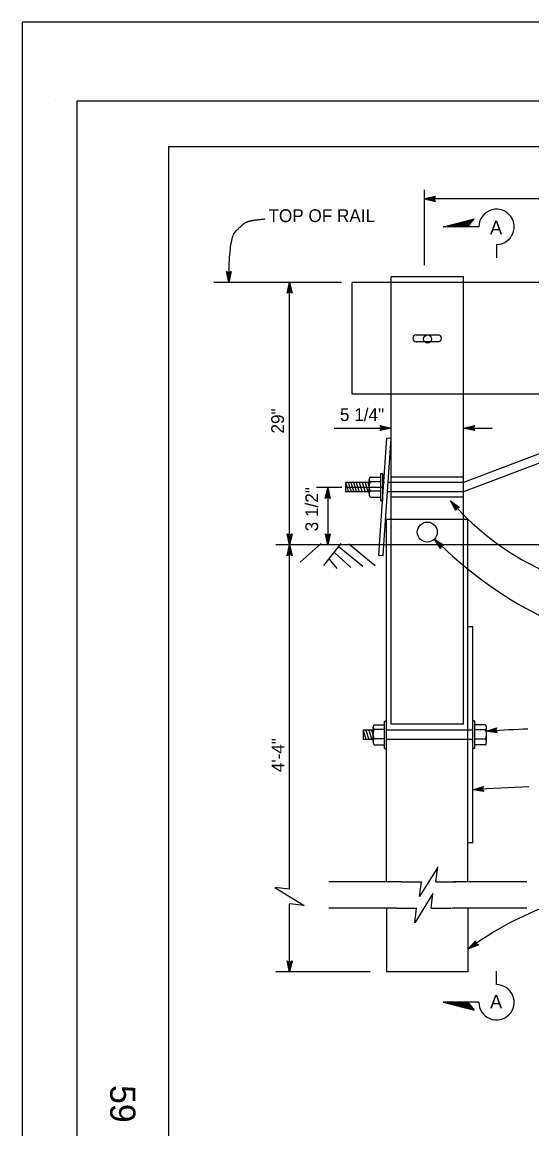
# Model space of a CAD drawing. Extents: x -893 to 867, y -474 to 712.
# Drawn here: x -893 to -615, y 107 to 712 of the extents above; entities that cross this region are included whole.
import ezdxf

# ---------------------------------------------------------------- set-up
doc = ezdxf.new("R2010")
doc.units = 0
for name, color, linetype in [('10 Sheet Format', 7, 'Continuous'), ('22 Misc Cnst Det', 7, 'Continuous'), ('56 Stage 3 Anno', 7, 'Continuous'), ('57 Undefined', 7, 'Continuous'), ('59 Sndwall Anno', 7, 'Continuous'), ('60 Nongeo Data', 7, 'Continuous')]:
    doc.layers.add(name, color=color, linetype=linetype)

msp = doc.modelspace()

# ---------------------------------------------------------------- linework, layer by layer
at = {"layer": '10 Sheet Format'}
for p, q in [((-875.41, 668.96), (-875.41, 668.96)), ((-813.45, 643.96), (811.55, 643.96)), ((-813.45, 643.96), (-813.45, -406.04))]:
    msp.add_line(p, q, dxfattribs=at)
for points in [[(-893.45, -474.04), (866.55, -474.04), (866.55, 711.96), (-893.45, 711.96)], [(-863.43, 668.96), (836.57, 668.96), (836.57, -431.04), (-863.43, -431.04)], [(-863.43, 668.96), (836.57, 668.96), (836.57, -431.04), (-863.43, -431.04)]]:
    msp.add_lwpolyline(points, close=True, dxfattribs=at)
at = {"layer": '22 Misc Cnst Det'}
for p, q in [((-663.41, 600.03), (-646.36, 604.38)), ((-643.87, 600.03), (-663.41, 600.03)), ((-662.01, 600.03), (-646.72, 603.93)), ((-660.61, 600.03), (-647.09, 603.48)), ((-659.2, 600.03), (-647.45, 603.02)), ((-657.8, 600.03), (-647.82, 602.57)), ((-656.4, 600.03), (-648.18, 602.12)), ((-655, 600.03), (-648.55, 601.67)), ((-653.59, 600.03), (-648.91, 601.22)), ((-652.19, 600.03), (-649.28, 600.77)), ((-650.79, 600.03), (-649.64, 600.32)), ((-649.88, 600.03), (-646.36, 604.38)), ((-634.23, 590.38), (-634.23, 583.05)), ((-634.23, 185.7), (-634.23, 193.03)), ((-663.41, 176.05), (-646.36, 171.7)), ((-643.87, 176.05), (-663.41, 176.05)), ((-662.01, 176.05), (-646.72, 172.16)), ((-660.61, 176.05), (-647.09, 172.61)), ((-659.2, 176.05), (-647.45, 173.06)), ((-657.8, 176.05), (-647.82, 173.51)), ((-656.4, 176.05), (-648.18, 173.96)), ((-655, 176.05), (-648.55, 174.41)), ((-653.59, 176.05), (-648.91, 174.86)), ((-652.19, 176.05), (-649.28, 175.31)), ((-650.79, 176.05), (-649.64, 175.76)), ((-649.88, 176.05), (-646.36, 171.7))]:
    msp.add_line(p, q, dxfattribs=at)
for centre, start, end in [((-634.23, 600.03), 269.99947, 179.99996), ((-634.23, 176.05), 180.00004, 90.00053)]:
    msp.add_arc(centre, 9.64, start, end, dxfattribs=at)
at = {"layer": '56 Stage 3 Anno'}
for p, q in [((-673.55, 579.16), (-673.55, 620.27)), ((-667.55, 616.61), (-673.55, 615.27)), ((-673.55, 615.27), (-673.55, 615.27)), ((-673.55, 615.27), (-667.55, 613.94)), ((-293.61, 615.27), (-673.55, 615.27)), ((-667.77, 616.25), (-672.17, 615.27)), ((-672.16, 615.26), (-667.79, 614.3)), ((-668, 615.89), (-670.79, 615.27)), ((-670.79, 615.27), (-667.96, 614.64)), ((-668.18, 615.55), (-669.41, 615.27)), ((-669.41, 615.27), (-668.2, 615)), ((-668.35, 615.27), (-667.55, 616.61)), ((-667.55, 613.94), (-668.35, 615.27)), ((-667.55, 616.61), (-667.55, 616.61)), ((-667.55, 613.94), (-667.55, 613.94)), ((-718.93, 569.69), (-788.62, 569.69)), ((-748.63, 563.69), (-747.29, 569.69)), ((-747.29, 569.69), (-747.29, 569.69)), ((-747.29, 569.69), (-745.96, 563.69)), ((-747.29, 426.2), (-747.29, 569.69)), ((-747.29, 564.49), (-748.63, 563.69)), ((-748.63, 563.69), (-748.63, 563.69)), ((-748.27, 563.91), (-747.29, 568.31)), ((-747.91, 564.14), (-747.29, 566.93)), ((-747.57, 564.32), (-747.29, 565.55)), ((-747.29, 566.93), (-746.66, 564.11)), ((-747.29, 565.55), (-747.02, 564.34)), ((-745.96, 563.69), (-747.29, 564.49)), ((-747.28, 568.3), (-746.32, 563.93)), ((-745.96, 563.69), (-745.96, 563.69)), ((-696.99, 490.04), (-697.79, 491.38)), ((-697.79, 491.38), (-697.79, 491.38)), ((-697.79, 491.38), (-691.79, 490.04)), ((-697.57, 491.02), (-693.17, 490.04)), ((-697.34, 490.66), (-694.55, 490.04)), ((-697.16, 490.31), (-695.93, 490.04)), ((-652.21, 490.04), (-646.21, 491.37)), ((-650.82, 490.04), (-646.44, 491.01)), ((-649.44, 490.04), (-646.62, 490.66)), ((-648.06, 490.03), (-646.85, 490.3)), ((-646.21, 491.37), (-647.01, 490.04)), ((-646.21, 491.37), (-646.21, 491.37)), ((-722.92, 490.04), (-691.86, 490.04)), ((-691.79, 490.04), (-697.79, 488.71)), ((-697.79, 488.71), (-696.99, 490.04)), ((-697.79, 488.71), (-697.79, 488.71)), ((-693.18, 490.03), (-697.56, 489.07)), ((-694.55, 490.04), (-697.38, 489.41)), ((-695.93, 490.04), (-697.14, 489.77)), ((-691.79, 490.04), (-691.79, 490.04)), ((-646.21, 488.7), (-652.21, 490.04)), ((-652.21, 490.04), (-652.21, 490.04)), ((-652.21, 490.04), (-636.56, 490.04)), ((-646.42, 489.05), (-650.83, 490.04)), ((-646.66, 489.41), (-649.44, 490.04)), ((-646.83, 489.76), (-648.06, 490.03)), ((-647.01, 490.04), (-646.21, 488.7)), ((-646.21, 488.7), (-646.21, 488.7)), ((-718.8, 457.57), (-732.63, 457.57)), ((-727.77, 451.41), (-726.43, 457.41)), ((-727.41, 451.63), (-726.43, 456.03)), ((-727.05, 451.86), (-726.43, 454.65)), ((-726.43, 457.57), (-726.43, 426.2)), ((-726.43, 457.41), (-726.43, 457.41)), ((-726.43, 457.41), (-725.1, 451.41)), ((-726.43, 454.65), (-725.8, 451.82)), ((-726.42, 456.02), (-725.46, 451.65)), ((-716.73, 457.71), (-696.33, 457.71)), ((-726.43, 452.21), (-727.77, 451.41)), ((-727.77, 451.41), (-727.77, 451.41)), ((-726.7, 452.04), (-726.43, 453.27)), ((-726.43, 453.27), (-726.16, 452.06)), ((-725.1, 451.41), (-726.43, 452.21)), ((-725.1, 451.41), (-725.1, 451.41)), ((-656.45, 444.85), (-659.34, 450.28)), ((-659.34, 450.28), (-659.34, 450.28)), ((-659.34, 450.28), (-654.42, 446.59)), ((-656.32, 445.25), (-658.44, 449.23)), ((-658.43, 449.22), (-654.85, 446.54)), ((-656.2, 445.66), (-657.54, 448.18)), ((-657.54, 448.18), (-655.23, 446.44)), ((-656.05, 446.02), (-656.64, 447.13)), ((-656.64, 447.13), (-655.65, 446.39)), ((-655.95, 446.33), (-656.45, 444.85)), ((-656.45, 444.85), (-656.45, 444.85)), ((-654.42, 446.59), (-655.95, 446.33)), ((-654.42, 446.59), (-654.42, 446.59)), ((-747.29, 426.2), (-748.62, 432.2)), ((-748.62, 432.2), (-748.62, 432.2)), ((-748.62, 432.2), (-747.29, 431.4)), ((-747.29, 427.59), (-748.26, 431.96)), ((-747.29, 428.96), (-747.91, 431.79)), ((-747.28, 430.34), (-747.55, 431.55)), ((-747.29, 431.4), (-745.95, 432.2)), ((-745.95, 432.2), (-747.29, 426.2)), ((-746.3, 431.98), (-747.29, 427.58)), ((-746.66, 431.75), (-747.29, 428.96)), ((-747.01, 431.57), (-747.28, 430.34)), ((-745.95, 432.2), (-745.95, 432.2)), ((-726.43, 426.2), (-727.76, 432.2)), ((-727.76, 432.2), (-727.76, 432.2)), ((-727.76, 432.2), (-726.43, 431.4)), ((-726.43, 427.59), (-727.4, 431.96)), ((-726.42, 428.96), (-727.05, 431.79)), ((-726.42, 430.34), (-726.69, 431.55)), ((-726.43, 431.4), (-725.09, 432.2)), ((-725.09, 432.2), (-726.43, 426.2)), ((-725.44, 431.98), (-726.43, 427.58)), ((-725.8, 431.75), (-726.42, 428.96)), ((-726.15, 431.57), (-726.42, 430.34)), ((-725.09, 432.2), (-725.09, 432.2)), ((-748.63, 420.2), (-747.29, 426.2)), ((-748.27, 420.42), (-747.29, 424.82)), ((-747.29, 426.2), (-747.29, 426.2)), ((-747.29, 426.2), (-747.29, 426.2)), ((-747.29, 426.2), (-745.96, 420.2)), ((-747.29, 237.88), (-747.29, 426.2)), ((-747.28, 424.81), (-746.32, 420.43)), ((-726.43, 426.2), (-726.43, 426.2)), ((-664.82, 424.12), (-668.11, 429.32)), ((-668.11, 429.32), (-668.11, 429.32)), ((-668.11, 429.32), (-662.93, 426.01)), ((-664.72, 424.53), (-667.14, 428.34)), ((-667.12, 428.33), (-663.35, 425.92)), ((-664.63, 424.95), (-666.16, 427.36)), ((-666.16, 427.36), (-663.72, 425.8)), ((-664.51, 425.31), (-665.19, 426.38)), ((-665.19, 426.38), (-664.14, 425.71)), ((-664.44, 425.63), (-664.82, 424.12)), ((-664.82, 424.12), (-664.82, 424.12)), ((-662.93, 426.01), (-664.44, 425.63)), ((-662.93, 426.01), (-662.93, 426.01)), ((-747.29, 421), (-748.63, 420.2)), ((-748.63, 420.2), (-748.63, 420.2)), ((-747.91, 420.65), (-747.29, 423.44)), ((-747.57, 420.83), (-747.29, 422.05)), ((-747.29, 423.44), (-746.66, 420.61)), ((-747.29, 422.05), (-747.02, 420.85)), ((-745.96, 420.2), (-747.29, 421)), ((-745.96, 420.2), (-745.96, 420.2)), ((-639.89, 324.32), (-633.99, 326.03)), ((-633.82, 323.37), (-639.89, 324.32)), ((-639.89, 324.32), (-639.89, 324.32)), ((-634.06, 323.71), (-638.51, 324.41)), ((-638.5, 324.41), (-634.2, 325.66)), ((-637.13, 324.5), (-634.35, 325.3)), ((-634.31, 324.05), (-637.13, 324.5)), ((-635.75, 324.58), (-634.57, 324.93)), ((-634.51, 324.39), (-635.75, 324.58)), ((-633.99, 326.03), (-634.7, 324.65)), ((-634.7, 324.65), (-633.82, 323.37)), ((-633.99, 326.03), (-633.99, 326.03)), ((-633.82, 323.37), (-633.82, 323.37)), ((-647.16, 292.24), (-641.26, 293.95)), ((-641.09, 291.29), (-647.16, 292.24)), ((-647.16, 292.24), (-647.16, 292.24)), ((-641.32, 291.63), (-645.78, 292.33)), ((-645.77, 292.34), (-641.47, 293.58)), ((-644.4, 292.42), (-641.62, 293.22)), ((-641.58, 291.97), (-644.4, 292.42)), ((-643.02, 292.5), (-641.83, 292.85)), ((-641.78, 292.31), (-643.02, 292.5)), ((-641.26, 293.95), (-641.97, 292.57)), ((-641.97, 292.57), (-641.09, 291.29)), ((-641.26, 293.95), (-641.26, 293.95)), ((-641.09, 291.29), (-641.09, 291.29)), ((-747.29, 192.66), (-747.29, 229.88)), ((-649.81, 205.1), (-645.69, 209.67)), ((-644.14, 207.49), (-649.81, 205.1)), ((-648.68, 205.91), (-645.68, 209.24)), ((-644.53, 207.66), (-648.68, 205.9)), ((-647.56, 206.7), (-645.62, 208.85)), ((-644.93, 207.82), (-647.56, 206.7)), ((-646.43, 207.5), (-645.6, 208.42)), ((-645.27, 208), (-646.43, 207.5)), ((-645.69, 209.67), (-645.69, 209.67)), ((-645.69, 209.67), (-645.57, 208.12)), ((-645.57, 208.12), (-644.14, 207.49)), ((-644.14, 207.49), (-644.14, 207.49)), ((-649.81, 205.1), (-649.81, 205.1)), ((-747.29, 192.66), (-748.62, 198.66)), ((-748.62, 198.66), (-748.62, 198.66)), ((-748.62, 198.66), (-747.29, 197.86)), ((-747.29, 194.05), (-748.26, 198.42)), ((-747.29, 195.42), (-747.91, 198.25)), ((-747.28, 196.8), (-747.55, 198.01)), ((-747.29, 197.86), (-745.95, 198.66)), ((-745.95, 198.66), (-747.29, 192.66)), ((-746.3, 198.44), (-747.29, 194.04)), ((-746.66, 198.21), (-747.29, 195.42)), ((-747.01, 198.03), (-747.28, 196.8)), ((-745.95, 198.66), (-745.95, 198.66)), ((-703.3, 192.66), (-754.86, 192.66)), ((-747.29, 192.66), (-747.29, 192.66))]:
    msp.add_line(p, q, dxfattribs=at)
msp.add_lwpolyline([(-779.17, 575.69), (-780.49, 569.78), (-781.8, 575.69), (-781.45, 575.48), (-780.5, 571.15), (-779.52, 575.48), (-779.87, 575.27), (-780.49, 572.5), (-781.11, 575.27), (-780.76, 575.06), (-780.49, 573.86), (-780.22, 575.06), (-780.49, 574.9), (-781.8, 575.69), (-780.49, 574.9)], close=True, dxfattribs=at)
msp.add_lwpolyline([(-747.29, 237.88), (-755.29, 238.88), (-739.29, 228.88), (-747.29, 229.88)], dxfattribs=at)
for centre, major_axis, ratio, start_param, end_param in [((-615.83, 460.06), (59.92, -47.69), 0.487343, 4.338728, 5.764426), ((-614.28, 455.05), (88.53, -70.46), 0.487343, 4.479704, 5.744494), ((-628.56, 302.86), (-145.76, -8.1), 0.1505, 4.625232, 4.767037), ((-635.96, 270.91), (-145.76, -8.1), 0.1505, 4.570734, 4.780928), ((-607.73, 184.33), (-75.89, -39.36), 0.467687, 4.214013, 5.04344)]:
    msp.add_ellipse(centre, major_axis=major_axis, ratio=ratio, start_param=start_param, end_param=end_param, dxfattribs=at)
msp.add_open_spline([(-780.49, 569.78), (-780.49, 593.65), (-773.17, 601.31), (-768.82, 603.77), (-760.68, 604.32)], degree=2, dxfattribs=at)
at = {"layer": '59 Sndwall Anno'}
for p, q in [((-730.09, 426.91), (-741.49, 416.76)), ((-719.27, 426.83), (-728.68, 414.87)), ((-720.2, 425.04), (-707.32, 414.43)), ((-714.89, 426.79), (-700.47, 414.92)), ((-725.68, 418.3), (-721.56, 413.25)), ((-722.56, 421.74), (-713.76, 413.73))]:
    msp.add_line(p, q, dxfattribs=at)
at = {"layer": '60 Nongeo Data'}
for p, q in [((-638.07, 569.69), (-713.09, 569.69)), ((-713.09, 508.5), (-713.09, 569.69)), ((-691.86, 569.69), (-691.86, 572.74)), ((-652.21, 572.74), (-691.86, 572.74)), ((-691.86, 508.5), (-691.86, 569.69)), ((-652.21, 569.69), (-652.21, 572.74)), ((-652.21, 508.5), (-652.21, 569.69)), ((-256.33, 569.69), (-638.07, 569.69)), ((-678.16, 541.03), (-666.18, 541.03)), ((-666.14, 537.1), (-678.16, 537.1)), ((-638.07, 508.5), (-713.09, 508.5)), ((-691.86, 440.06), (-691.86, 508.5)), ((-510.84, 508.6), (-652.24, 455.2)), ((-652.21, 440.06), (-652.21, 508.5)), ((-525.25, 508.52), (-652.2, 460.22)), ((-256.33, 508.5), (-638.07, 508.5)), ((-698.16, 426.2), (-694.24, 484.54)), ((-695.75, 426.2), (-691.86, 484.36)), ((-691.86, 484.36), (-694.24, 484.54)), ((-716.73, 460.22), (-716.73, 455.2)), ((-703.78, 460.22), (-716.73, 460.22)), ((-716.72, 460.22), (-715.13, 455.19)), ((-715.3, 460.19), (-713.7, 455.16)), ((-713.8, 460.22), (-712.2, 455.19)), ((-712.3, 460.22), (-710.7, 455.19)), ((-710.85, 460.24), (-709.25, 455.21)), ((-709.25, 460.24), (-707.66, 455.21)), ((-707.63, 460.22), (-706.03, 455.19)), ((-706.08, 460.19), (-704.49, 455.16)), ((-704.58, 460.22), (-703.84, 457.86)), ((-703.78, 454.06), (-703.78, 461.97)), ((-703.07, 463.18), (-697.48, 463.18)), ((-697.48, 460.59), (-703.07, 460.59)), ((-697.48, 450.28), (-697.48, 465.14)), ((-697.48, 465.14), (-696.33, 465.14)), ((-696.33, 450.28), (-696.33, 465.14)), ((-695.46, 460.22), (-696.33, 460.22)), ((-691.86, 460.22), (-693.06, 460.22)), ((-652.2, 463.18), (-691.86, 463.18)), ((-652.2, 460.22), (-691.86, 460.22)), ((-703.78, 455.2), (-716.73, 455.2)), ((-697.48, 455.57), (-703.07, 455.57)), ((-691.86, 455.2), (-693.46, 455.2)), ((-652.24, 455.2), (-691.86, 455.2)), ((-703.07, 452.23), (-697.48, 452.23)), ((-697.48, 450.28), (-696.33, 450.28)), ((-652.24, 452.23), (-691.86, 452.23)), ((-691.86, 440.06), (-694.26, 440.06)), ((-649.81, 440.06), (-694.26, 440.06)), ((-694.26, 426.2), (-694.26, 440.06)), ((-691.86, 328.18), (-691.86, 440.06)), ((-652.21, 328.18), (-652.21, 440.06)), ((-649.81, 426.2), (-649.81, 440.06)), ((-649.81, 426.2), (-754.86, 426.2)), ((-698.62, 420.37), (-698.16, 426.2)), ((-696.23, 420.18), (-695.75, 426.2)), ((-694.26, 241.93), (-694.26, 426.2)), ((-649.81, 241.93), (-649.81, 426.2)), ((-232.41, 426.2), (-649.81, 426.2)), ((-696.23, 420.18), (-698.62, 420.37)), ((-647.16, 381.33), (-649.81, 381.33)), ((-647.16, 263.22), (-647.16, 381.33)), ((-701, 327.74), (-695.41, 327.74)), ((-695.41, 314.84), (-695.41, 329.7)), ((-695.41, 329.7), (-694.26, 329.7)), ((-652.21, 328.18), (-691.86, 328.18)), ((-646.01, 329.7), (-647.16, 329.7)), ((-646.01, 314.84), (-646.01, 329.7)), ((-640.42, 327.74), (-646.01, 327.74)), ((-707.18, 324.81), (-705.59, 319.78)), ((-707.16, 324.78), (-707.16, 319.76)), ((-701.71, 324.78), (-707.16, 324.78)), ((-705.56, 324.78), (-703.97, 319.76)), ((-704.01, 324.76), (-702.42, 319.73)), ((-702.52, 324.78), (-701.77, 322.43)), ((-701.71, 318.63), (-701.71, 326.53)), ((-695.41, 325.15), (-701, 325.15)), ((-647.16, 324.78), (-694.26, 324.78)), ((-646.01, 325.15), (-640.42, 325.15)), ((-639.71, 318.63), (-639.71, 326.53)), ((-701.71, 319.76), (-707.16, 319.76)), ((-695.41, 320.13), (-701, 320.13)), ((-701, 316.8), (-695.41, 316.8)), ((-695.41, 314.84), (-694.26, 314.84)), ((-647.16, 319.76), (-694.26, 319.76)), ((-646.01, 314.84), (-647.16, 314.84)), ((-646.01, 320.13), (-640.42, 320.13)), ((-640.42, 316.8), (-646.01, 316.8)), ((-647.16, 263.22), (-649.81, 263.22)), ((-686.3, 241.93), (-725.78, 241.93)), ((-686.3, 241.93), (-675.3, 241.93)), ((-667.3, 241.93), (-656.3, 241.93)), ((-617.66, 241.93), (-657.7, 241.93)), ((-688.94, 227.45), (-725.78, 227.45)), ((-694.26, 227.45), (-694.26, 192.66)), ((-688.94, 227.45), (-677.94, 227.45)), ((-669.94, 227.45), (-658.94, 227.45)), ((-617.7, 227.45), (-658.68, 227.45)), ((-649.81, 227.45), (-649.81, 192.66)), ((-649.81, 192.66), (-694.26, 192.66))]:
    msp.add_line(p, q, dxfattribs=at)
for points in [[(-667.3, 241.93), (-666.3, 249.93), (-676.3, 233.93), (-675.3, 241.93)], [(-669.94, 227.45), (-668.94, 235.45), (-678.94, 219.45), (-677.94, 227.45)]]:
    msp.add_lwpolyline(points, dxfattribs=at)
for centre, radius in [((-671.87, 538.7), 2.2), ((-672.03, 433.13), 5.47)]:
    msp.add_circle(centre, radius, dxfattribs=at)
for centre, start, end in [((-678.01, 539.07), 90, 270), ((-666.25, 539.07), 270, 90)]:
    msp.add_arc(centre, 1.96, start, end, dxfattribs=at)
for centre, major_axis, ratio, start_param, end_param in [((-703.07, 461.88), (0, -1.3), 0.547657, 3.141593, 6.283185), ((-703.07, 458.08), (0, -2.51), 0.282846, 3.141593, 6.283185), ((-703.07, 453.9), (0, -1.67), 0.426047, 3.141593, 6.283185), ((-701, 326.45), (0, -1.3), 0.547657, 3.141593, 6.283185), ((-640.42, 326.45), (0, -1.3), 0.547657, 0, 3.141593), ((-701, 322.64), (0, -2.51), 0.282846, 3.141593, 6.283185), ((-640.42, 322.64), (0, -2.51), 0.282846, 0, 3.141593), ((-701, 318.47), (0, -1.67), 0.426047, 3.141593, 6.283185), ((-640.42, 318.47), (0, -1.67), 0.426047, 0, 3.141593)]:
    msp.add_ellipse(centre, major_axis=major_axis, ratio=ratio, start_param=start_param, end_param=end_param, dxfattribs=at)

# ---------------------------------------------------------------- texts
at = {"layer": '10 Sheet Format'}
msp.add_text('59', height=13.779, rotation=270, dxfattribs=at).set_placement((-845.34, 130.75))
at = {"layer": '57 Undefined'}
for s, height, p in [('TOP OF RAIL', 7, (-758.84, 602.63)), ('A', 7.42, (-637.75, 595.98)), ('5 1/4"', 7, (-719.78, 493.86)), ('A', 7.42, (-637.75, 172.7))]:
    msp.add_text(s, height=height, dxfattribs=at).set_placement(p)
for s, p in [('29"', (-750.34, 487.03)), ('3 1/2"', (-731.7, 433.57)), ('4\'-4"', (-750.15, 301.86))]:
    msp.add_text(s, height=7, rotation=90, dxfattribs=at).set_placement(p)

doc.saveas('drawing.dxf')
